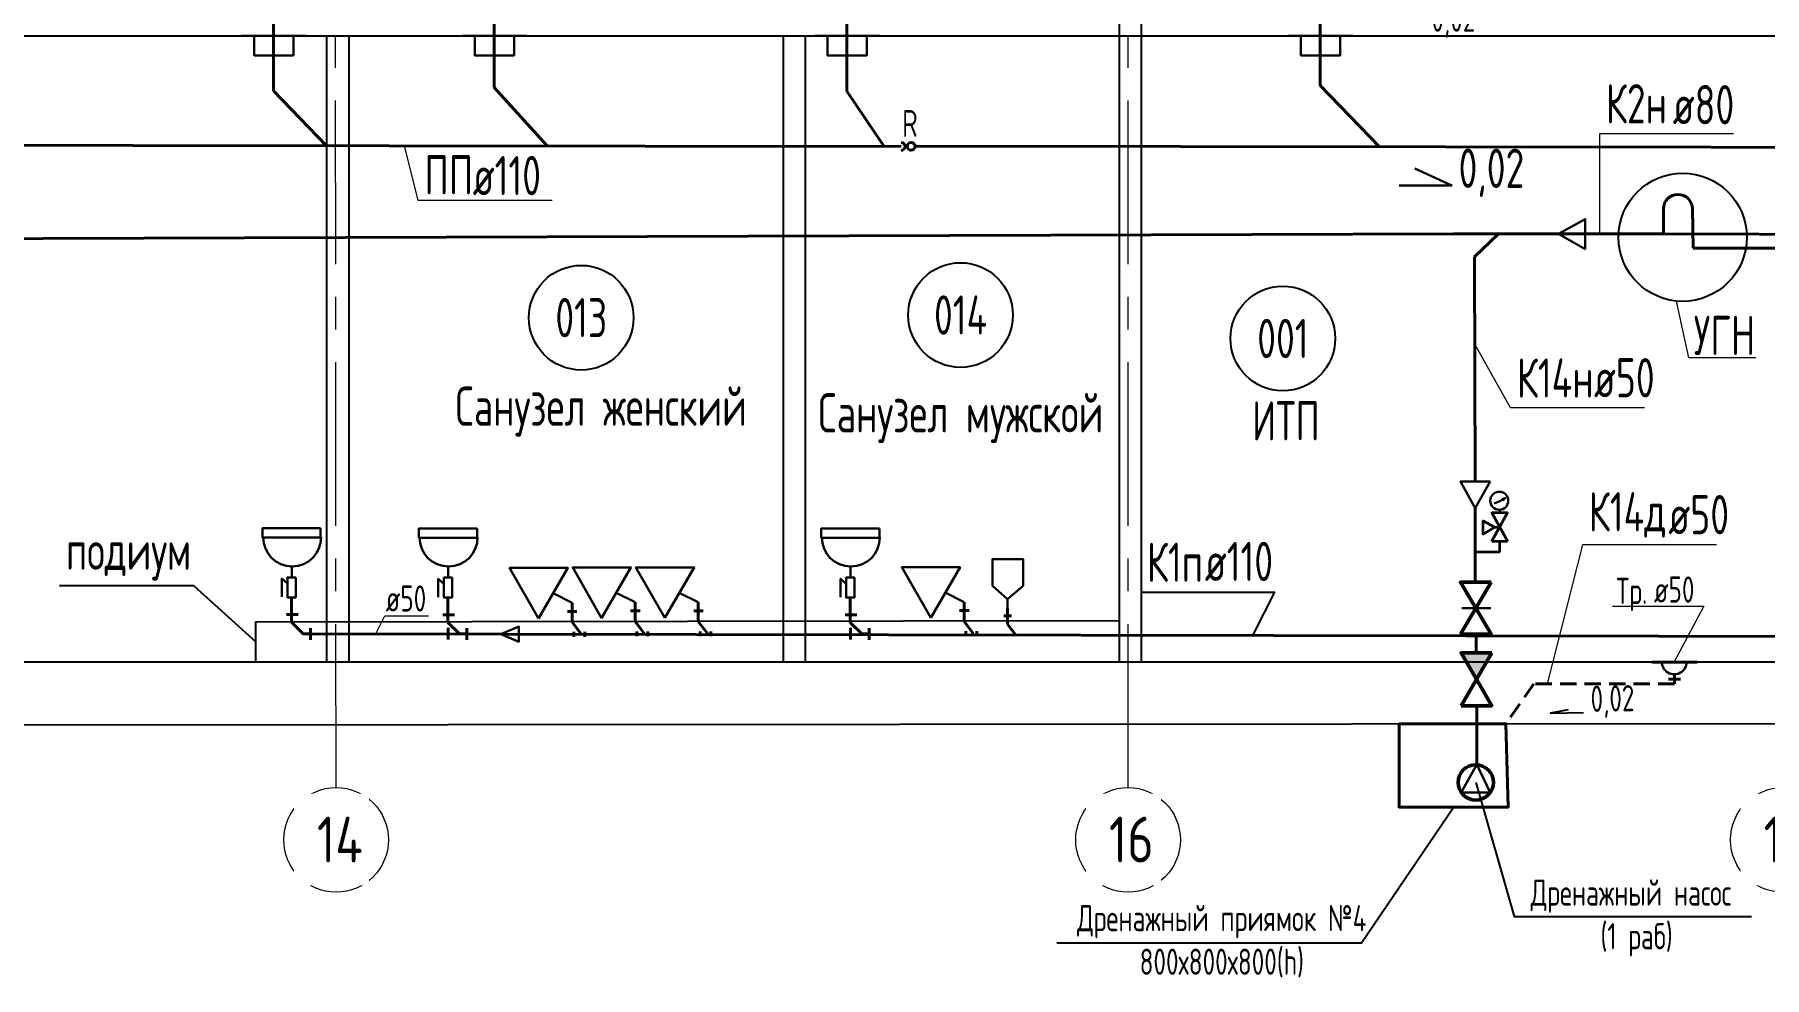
# Model space of a CAD drawing. Header units: millimetres. Extents: x -8689834 to 9419935, y -117443 to 166298.
# Drawn here: x -138512 to -125287, y -59598 to -52392 of the extents above; entities that cross this region are included whole.
import ezdxf
from ezdxf.enums import TextEntityAlignment as Align

# ---------------------------------------------------------------- set-up
doc = ezdxf.new("R2010")
doc.units = ezdxf.units.MM
doc.header["$MEASUREMENT"] = 0
doc.linetypes.add('01_base$0$DASHED2', pattern=[0.375, 0.25, -0.125])
doc.linetypes.add('CENTER', pattern=[2, 1.25, -0.25, 0.25, -0.25])
doc.layers.get('0').update_dxf_attribs({"color": 250, "lineweight": 9})
for name, color, linetype in [('PDF _0', 7, 'Continuous'), ('PDF ___Text VK', 7, 'Continuous'), ('PDF __OBORUD', 1, 'Continuous'), ('PDF __Razmer VK', 7, 'Continuous'), ('PDF __Арматура', 7, 'Continuous'), ('PDF __ВК-Text VK', 7, 'Continuous'), ('PDF __ВК-Text В1', 7, 'Continuous'), ('PDF __ВК-В1', 5, 'Continuous'), ('PDF __ВК-переход', 7, 'Continuous'), ('PDF __ВК-противопожарные муфты', 1, 'Continuous'), ('PDF __ВК-стены', 7, 'Continuous'), ('PDF __ВК-текст К2', 7, 'Continuous'), ('PDF __Дренажные насосы', 1, 'Continuous'), ('PDF __насос', 1, 'Continuous'), ('PDF __Переход', 7, 'Continuous'), ('PDF __Сантехника', 7, 'Continuous'), ('PDF _надписи ВК', 7, 'Continuous'), ('АР_Кровля дорожки', 245, 'Continuous'), ('АР_Таблицы', 250, 'Continuous')]:
    doc.layers.add(name, color=color, linetype=linetype)
doc.layers.add('PDF __ВК-К1', color=7, linetype='Continuous', true_color=0xb80000)
doc.layers.add('PDF __ВК-К14н', color=190, linetype='Continuous', true_color=0x7f00ff)
for name, color, linetype, lineweight in [('АР_Маркер экспликации', 239, 'Continuous', 13), ('АР_Номер помещения', 1, 'Continuous', 25), ('АР_Оси', 195, 'Continuous', 9), ('АР_Помещения_площадь', 19, 'Continuous', 9), ('ВК_канализация', 32, 'Continuous', 15)]:
    doc.layers.add(name, color=color, linetype=linetype, lineweight=lineweight)
doc.styles.add('ISOCPEUR', font='isocpeur.ttf', dxfattribs={"width": 0.7})
doc.styles.get("Standard").update_dxf_attribs({"font": 'isocpeur.ttf', "width": 0.7})
doc.styles.add('ГОСТ 2.304', font='isocpeur.ttf', dxfattribs={"width": 0.7})

# ---------------------------------------------------------------- blocks, each defined once
blk = doc.blocks.new('*U1662')
at = {"layer": 'АР_Номер помещения', "color": 7}
blk.add_circle((-15720, 4793), 400, dxfattribs=at)
at = {"layer": 'АР_Помещения_площадь', "color": 7}
blk.add_line((-13545, 633), (-13545, 633), dxfattribs=at)
at = {"color": 7, "style": 'ISOCPEUR', "width": 0.7, "flags": 1}
blk.add_attdef('КАТЕГОРИЯ', (-499, -2092), '', height=250, dxfattribs=at)
at = {"layer": 'АР_Номер помещения', "color": 7, "style": 'ISOCPEUR', "width": 0.7}
blk.add_attdef('НОМЕР_ПОМЕЩЕНИЯ', text='', height=300, dxfattribs=at).set_placement((-15720, 4793), align=Align.MIDDLE_CENTER)
at = {"layer": 'АР_Помещения_площадь', "color": 7, "lineweight": 30, "width": 0.7, "flags": 104}
blk.add_attdef('ИМЯ_ПОМЕЩЕНИЯ', text='', height=100, dxfattribs=at).set_placement((158, 1217), align=Align.MIDDLE_CENTER)
at = {"layer": 'АР_Помещения_площадь', "color": 7, "style": 'ISOCPEUR', "width": 0.7}
blk.add_attdef('ПЛОЩАДЬ_ПОМЕЩЕНИЯ', text='', height=200, dxfattribs=at).set_placement((-13540, 880), align=Align.MIDDLE_RIGHT)

msp = doc.modelspace()

# ---------------------------------------------------------------- hatches: boundary and pattern name
at = {"layer": 'АР_Кровля дорожки', "ltscale": 500, "true_color": 0x000000}
h = msp.add_hatch(color=18, dxfattribs=at)
h.dxf.hatch_style = 1
h.paths.add_polyline_path([(-245791, -57201.5), (-246025.5, -57201.5), (-245908.3, -57402.8)])
h.paths.add_polyline_path([(-190575.5, -57162.6), (-190809.9, -57162.6), (-190692.7, -57364)])
h.paths.add_polyline_path([(-149907.4, -57185.8), (-150081.5, -57185.8), (-149994.5, -57335.3)])
h.paths.add_polyline_path([(-149877.2, -57134), (-150111.7, -57134), (-150081.5, -57185.8), (-149907.4, -57185.8)])
h.paths.add_polyline_path([(-127370.9, -57118.1), (-127605.4, -57118.1), (-127566, -57185.8), (-127410.3, -57185.8)])
h.paths.add_polyline_path([(-127410.3, -57185.8), (-127566, -57185.8), (-127488.1, -57319.5)])
h.paths.add_polyline_path([(-117159.1, -57092.6), (-117393.6, -57092.6), (-117339.3, -57185.8), (-117213.4, -57185.8)])
h.paths.add_polyline_path([(-117213.4, -57185.8), (-117339.3, -57185.8), (-117276.4, -57294)])

# ---------------------------------------------------------------- linework, layer by layer
at = {"layer": 'PDF _0', "lineweight": 35}
for points in [[(-127370.9, -56264.6), (-127250.7, -56048.2), (-127370.9, -56048.2), (-127250.7, -56264.6)], [(-127346.9, -56156.4), (-127437, -56210.5), (-127437, -56108.3), (-127346.9, -56156.4), (-127310.8, -56156.4)], [(-127370.9, -56264.6), (-127250.7, -56264.6)], [(-127310.8, -56348.7), (-127310.8, -56264.6)], [(-127310.8, -56348.7), (-127497.2, -56348.7)]]:
    msp.add_lwpolyline(points, dxfattribs=at)
at = {"layer": 'PDF _0', "color": 3, "lineweight": 30}
msp.add_arc((-125976.4, -57185.8), 95.2, 179.99999, 0.00001, dxfattribs=at)
msp.add_arc((-125976.4, -57185.8), 95.2, 179.99999, 0.00001, dxfattribs=at)
at = {"layer": 'PDF ___Text VK', "color": 3, "lineweight": 40}
msp.add_lwpolyline([(-128080.2, -57659.1), (-127262.7, -57659.1), (-127244.7, -58296.3), (-128080.2, -58296.3)], close=True, dxfattribs=at)
at = {"layer": 'PDF __OBORUD', "lineweight": 30}
for points in [[(-127352.9, -55976), (-127310.8, -55958), (-127268.7, -55934), (-127286.8, -55952)], [(-127268.7, -55934), (-127292.8, -55940)], [(-127310.8, -56024.1), (-127310.8, -56048.2)]]:
    msp.add_lwpolyline(points, dxfattribs=at)
msp.add_circle((-127313.8, -55955), 69.1, dxfattribs=at)
at = {"layer": 'PDF __Razmer VK', "lineweight": 25}
msp.add_circle((-125911.8, -53940.9), 489.9, dxfattribs=at)
at = {"layer": 'PDF __Арматура', "lineweight": 30}
msp.add_lwpolyline([(-127379.6, -56775.5), (-127601, -56775.5)], dxfattribs=at)
at = {"layer": 'PDF __ВК-Text VK', "lineweight": 30}
msp.add_lwpolyline([(-127959.8, -53415), (-127677.3, -53545.1), (-128080, -53544.4)], dxfattribs=at)
at = {"layer": 'PDF __ВК-Text В1', "lineweight": 25}
msp.add_lwpolyline([(-126787.3, -57552.1), (-126923.1, -57577.9), (-126669.7, -57572.8)], dxfattribs=at)
at = {"layer": 'PDF __ВК-В1', "color": 244, "lineweight": 40, "true_color": 0x991b1e}
for points in [[(-136685.1, -52821.4), (-136685.1, -51291.7)], [(-134998.2, -52797.5), (-134998.2, -51291.7)], [(-132302.8, -52823.2), (-132302.2, -51291.7)], [(-128682.6, -52780.1), (-128682.7, -51288.4)]]:
    msp.add_lwpolyline(points, dxfattribs=at)
at = {"layer": 'PDF __ВК-В1', "color": 215, "lineweight": 40, "true_color": 0xa953a0}
msp.add_lwpolyline([(-124621.1, -56991.7), (-136403.3, -56972.5)], dxfattribs=at)
at = {"layer": 'PDF __ВК-К1', "color": 244, "lineweight": 40, "true_color": 0x991b1e}
for points in [[(-136547.3, -56693.1), (-136547.3, -56883.6)], [(-135351.6, -56694.6), (-135351.6, -56885.1)], [(-134403.4, -56734.5), (-134403.4, -56883.1)], [(-133921.5, -56729.9), (-133921.5, -56878.5)], [(-133438.1, -56729.8), (-133438.1, -56878.3)], [(-132275.8, -56694.6), (-132275.8, -56885.1)], [(-131405.5, -56729), (-131405.5, -56877.5)], [(-136585.4, -56824.3), (-136496.5, -56824.3)], [(-135389.7, -56825.8), (-135300.8, -56825.8)], [(-134438, -56800.2), (-134365.5, -56800.2)], [(-133956, -56795.5), (-133883.5, -56795.5)], [(-133472.6, -56795.4), (-133400.1, -56795.4)], [(-132313.9, -56825.8), (-132225, -56825.8)], [(-131440.1, -56794.6), (-131367.5, -56794.6)], [(-131101.2, -56833.6), (-131043.2, -56833.6)], [(-131073.6, -56778.3), (-131073.6, -56897.1)], [(-136403.3, -56972.5), (-136458.4, -56972.5), (-136547.3, -56883.6)], [(-136403.3, -56928), (-136403.3, -57016.9)], [(-135207.7, -56972.5), (-135262.7, -56972.5), (-135351.6, -56885.1)], [(-135349.6, -56927.2), (-135349.6, -57016.1)], [(-135207.7, -56929.5), (-135207.7, -57018.4)], [(-134403.4, -56883.1), (-134330.9, -56976.4)], [(-134390.1, -56994), (-134390.1, -56957.5)], [(-134306.4, -56994), (-134306.4, -56957.5)], [(-133921.5, -56878.5), (-133848.9, -56971.7)], [(-133908.2, -56989.3), (-133908.2, -56952.9)], [(-133824.4, -56989.3), (-133824.4, -56952.9)], [(-133438.1, -56878.3), (-133365.5, -56971.6)], [(-133424.7, -56989.2), (-133424.7, -56952.7)], [(-133341, -56989.2), (-133341, -56952.7)], [(-132131.9, -56972.5), (-132186.9, -56972.5), (-132275.8, -56885.1)], [(-132273.8, -56927.2), (-132273.8, -57016.1)], [(-132131.9, -56929.5), (-132131.9, -57018.4)], [(-131405.5, -56877.5), (-131333, -56970.8)], [(-131392.2, -56988.4), (-131392.2, -56951.9)], [(-131308.4, -56988.4), (-131308.4, -56951.9)], [(-131073.6, -56897.1), (-131015.6, -56974.4)], [(-126147.9, -57187.9), (-125800.8, -57187.9)], [(-125927.7, -57319.1), (-126020.9, -57319.1)], [(-125927.7, -57319.1), (-126020.9, -57319.1)], [(-125974.3, -57353), (-125974.3, -57285.3)], [(-125974.3, -57353), (-125974.3, -57285.3)]]:
    msp.add_lwpolyline(points, dxfattribs=at)
at = {"layer": 'PDF __ВК-К1', "lineweight": 40}
msp.add_lwpolyline([(-126147.9, -57187.9), (-125800.8, -57187.9)], dxfattribs=at)
at = {"layer": 'PDF __ВК-К14н', "color": 152, "lineweight": 40, "true_color": 0x2776bb}
for points in [[(-126059, -53722.6), (-126059, -53915)], [(-125836.7, -53723.2), (-125830.7, -54023.7)], [(-127502.7, -54089.7), (-127497.2, -55807.7)], [(-127497.2, -56012.1), (-127497.2, -56577.2)], [(-127491.1, -56973.9), (-127491.1, -57118.1)], [(-127485.1, -57520.9), (-127485.1, -57971.7)]]:
    msp.add_lwpolyline(points, dxfattribs=at)
msp.add_arc((-125947.9, -53724.5), 111.2, 0.68117, 179.06069, dxfattribs=at)
at = {"layer": 'PDF __ВК-переход', "lineweight": 25}
msp.add_lwpolyline([(-134808.9, -57033.2), (-134808.9, -56914.7), (-134948.5, -56974), (-134808.9, -57033.2), (-134808.9, -56914.7), (-134948.5, -56974), (-134808.9, -57033.2), (-134948.5, -56974), (-134808.9, -56914.7)], close=True, dxfattribs=at)
at = {"layer": 'PDF __ВК-противопожарные муфты', "lineweight": 30}
for points in [[(-136930.7, -52402.3), (-136685.1, -52402.3), (-136435.4, -52402.3)], [(-136833.3, -52402.3), (-136833.3, -52550.5), (-136532.8, -52550.5), (-136532.8, -52402.3)], [(-135243.7, -52402.3), (-134998.2, -52402.3), (-134748.4, -52402.3)], [(-135146.3, -52402.3), (-135146.3, -52550.5), (-134845.8, -52550.5), (-134845.8, -52402.3)], [(-132548.3, -52402.3), (-132302.8, -52402.3), (-132053.1, -52402.3)], [(-132451, -52402.3), (-132451, -52550.5), (-132150.4, -52550.5), (-132150.4, -52402.3)], [(-128928.2, -52402.3), (-128682.6, -52402.3), (-128432.9, -52402.3)], [(-128830.8, -52402.3), (-128830.8, -52550.5), (-128530.3, -52550.5), (-128530.3, -52402.3)]]:
    msp.add_lwpolyline(points, dxfattribs=at)
at = {"layer": 'PDF __ВК-стены', "color": 18, "lineweight": 25, "true_color": 0x000000}
for points in [[(-130221, -30487.3), (-130221, -57185.8)], [(-130051.7, -30487.3), (-130051.7, -57185.8)], [(-171417.8, -52402.3), (-116540.8, -52402.3)], [(-171417.8, -52402.3), (-116540.8, -52402.3)], [(-136279.2, -52400.6), (-136279.2, -57184.1)], [(-136109.8, -52400.6), (-136109.8, -57184.1)], [(-132789.6, -52402.3), (-132789.6, -57185.8)], [(-132620.3, -52402.3), (-132620.3, -57185.8)], [(-171130, -57185.8), (-116540.8, -57185.8)], [(-251262.1, -57746.2), (-116540.8, -57651.4)]]:
    msp.add_lwpolyline(points, dxfattribs=at)
at = {"layer": 'PDF __Дренажные насосы', "lineweight": 50}
msp.add_circle((-127494.1, -58107), 135.2, dxfattribs=at)
at = {"layer": 'PDF __насос', "lineweight": 30}
for points in [[(-127485, -57971.4), (-127384, -58185.4), (-127604, -58185.4)], [(-127485, -57971.4), (-127604, -58185.4)]]:
    msp.add_lwpolyline(points, dxfattribs=at)
at = {"layer": 'PDF __Переход', "lineweight": 30}
for points in [[(-126658.2, -54030.7), (-126861.8, -53915), (-126656.6, -53802.3)], [(-127382.9, -55807.7), (-127497.2, -56012.1), (-127611.4, -55807.7)]]:
    msp.add_lwpolyline(points, close=True, dxfattribs=at)
at = {"layer": 'PDF __Сантехника', "lineweight": 30}
for points in [[(-136325, -56163.9), (-136769.5, -56163.9), (-136769.5, -56235.9), (-136325, -56235.9)], [(-135129.4, -56165.5), (-135573.8, -56165.5), (-135573.8, -56237.4), (-135129.4, -56237.4)], [(-132053.6, -56165.5), (-132498.1, -56165.5), (-132498.1, -56237.4), (-132053.6, -56237.4)], [(-134659.1, -56855.4), (-134880.2, -56468.5), (-134434.5, -56468.5)], [(-134177.1, -56850.8), (-134398.2, -56463.9), (-133952.6, -56463.9)], [(-133693.7, -56850.7), (-133914.8, -56463.8), (-133469.2, -56463.8)], [(-131661.1, -56849.9), (-131882.2, -56463), (-131436.6, -56463)], [(-136515.5, -56540.7), (-136579, -56540.7), (-136579, -56693.1), (-136515.5, -56693.1)], [(-135319.8, -56542.2), (-135383.3, -56542.2), (-135383.3, -56694.6), (-135319.8, -56694.6)], [(-132244.1, -56542.2), (-132307.6, -56542.2), (-132307.6, -56694.6), (-132244.1, -56694.6)]]:
    msp.add_lwpolyline(points, close=True, dxfattribs=at)
for points in [[(-136545.1, -56460.3), (-136545.1, -56540.7)], [(-135349.5, -56461.8), (-135349.5, -56542.2)], [(-132273.7, -56461.8), (-132273.7, -56542.2)], [(-131073.6, -56778.3), (-131073.6, -56706.6), (-131189.5, -56604.4), (-131189.5, -56400.1), (-130954.8, -56400.1), (-130954.8, -56604.4), (-131073.6, -56706.6)], [(-136579, -56587.3), (-136621.3, -56549.2), (-136621.3, -56688.8)], [(-135383.3, -56588.8), (-135425.7, -56550.7), (-135425.7, -56690.4)], [(-132307.6, -56588.8), (-132349.9, -56550.7), (-132349.9, -56690.4)], [(-134548.5, -56662), (-134403.4, -56734.5)], [(-134066.6, -56657.4), (-133921.5, -56729.9)], [(-133583.2, -56657.2), (-133438.1, -56729.8)], [(-131550.6, -56656.4), (-131405.5, -56729)]]:
    msp.add_lwpolyline(points, dxfattribs=at)
for centre in [(-136543, -56233.8), (-135347.4, -56235.3), (-132271.6, -56235.3)]:
    msp.add_arc(centre, 222.2, 180, 0, dxfattribs=at)
at = {"layer": 'PDF _надписи ВК', "lineweight": 50}
for points in [[(-127376.9, -56577.2), (-127611.4, -56973.9)], [(-127376.9, -56577.2), (-127611.4, -56577.2), (-127376.9, -56973.9), (-127611.4, -56973.9)], [(-127370.9, -57118.1), (-127605.4, -57520.9)], [(-127370.9, -57118.1), (-127605.4, -57118.1), (-127370.9, -57520.9), (-127605.4, -57520.9)]]:
    msp.add_lwpolyline(points, dxfattribs=at)
at = {"layer": 'АР_Кровля дорожки', "color": 152, "lineweight": 40, "ltscale": 500, "true_color": 0x2776bb}
for points in [[(-126059, -53915), (-127664.5, -53915), (-150003.6, -53987.6)], [(-117291.3, -53946.2), (-126059, -53915)], [(-125830.7, -54023.7), (-123652.1, -54023.9), (-123523.8, -54235)]]:
    msp.add_lwpolyline(points, dxfattribs=at)
at = {"layer": 'АР_Кровля дорожки', "color": 146, "lineweight": 40, "ltscale": 500, "true_color": 0x105689}
msp.add_lwpolyline([(-127320.9, -53915), (-127502.7, -54089.7)], dxfattribs=at)
at = {"layer": 'АР_Кровля дорожки', "color": 7, "ltscale": 500}
for points in [[(-138321.1, -56601.9), (-137297.2, -56601.9), (-136819.7, -57032.5)], [(-130056.2, -56653.2), (-129032.3, -56653.2), (-129197.7, -56979.7)], [(-136819.7, -57185.8), (-136819.7, -56879.2), (-130221, -56871)]]:
    msp.add_lwpolyline(points, dxfattribs=at)
at = {"layer": 'АР_Кровля дорожки', "color": 3, "linetype": '01_base$0$DASHED2', "lineweight": 40, "ltscale": 500}
msp.add_lwpolyline([(-125974.3, -57353), (-127049.7, -57353), (-127262.7, -57659.1)], dxfattribs=at)
at = {"layer": 'АР_Оси', "color": 18, "ltscale": 0.5, "true_color": 0x000000}
for centre in [(-136207.1, -58546.7), (-130152.2, -58546.7), (-125145.6, -58546.7)]:
    msp.add_circle(centre, 400, dxfattribs=at)
at = {"layer": 'ВК_канализация', "color": 244, "lineweight": 40, "ltscale": 500, "true_color": 0x991b1e}
for points in [[(-136685.1, -52821.4), (-136279.2, -53241.2)], [(-134998.2, -52797.5), (-134592.2, -53243)], [(-132302.8, -52823.2), (-132016.4, -53246.3)], [(-128682.6, -52780.1), (-128228.8, -53249.5)], [(-131887.4, -53246.5), (-139720.5, -53237.8)], [(-131840.7, -53246.1), (-131857.4, -53246.2)], [(-123667.5, -53254.1), (-131780.7, -53245.8)]]:
    msp.add_lwpolyline(points, dxfattribs=at)
at = {"layer": 'ВК_канализация', "color": 18, "lineweight": 13, "ltscale": 500, "true_color": 0x000000}
for points in [[(-125523.8, -53149.6), (-126547.7, -53149.6), (-126547.7, -53915)], [(-134555.8, -53659.6), (-135579.7, -53659.6), (-135684.9, -53239.9)], [(-125353.5, -54861.7), (-125865.5, -54861.7), (-125958.1, -54428.6)], [(-126203.9, -55245.1), (-127227.8, -55245.1), (-127500.6, -54756.8)], [(-125654, -56291), (-126677.9, -56291), (-126948.5, -57353)], [(-135902.2, -56972.5), (-135835.4, -56834.3), (-135500.2, -56834.3)], [(-126447.9, -56759.7), (-125751.2, -56759.7), (-125976.4, -57185.8)]]:
    msp.add_lwpolyline(points, dxfattribs=at)
at = {"layer": 'ВК_канализация', "color": 244, "lineweight": 40, "ltscale": 500, "true_color": 0x991b1e}
msp.add_circle((-131810.7, -53245.8), 30, dxfattribs=at)
msp.add_arc((-131887.4, -53246.5), 30, 270.50316, 90.50316, dxfattribs=at)

# ---------------------------------------------------------------- block references
at = {"layer": 'АР_Маркер экспликации', "color": 7}
ref = msp.add_blockref('*U1662', (-118612.8, -59348.6), dxfattribs=at)
ref.add_attrib('НОМЕР_ПОМЕЩЕНИЯ', '013', dxfattribs={"layer": 'АР_Номер помещения', "color": 7, "height": 300, "style": 'ISOCPEUR', "width": 0.7}).set_placement((-134332.5, -54555.2), align=Align.MIDDLE_CENTER)
ref = msp.add_blockref('*U1662', (-113248.5, -59507.9), dxfattribs=at)
ref.add_attrib('НОМЕР_ПОМЕЩЕНИЯ', '001', dxfattribs={"layer": 'АР_Номер помещения', "color": 7, "height": 300, "style": 'ISOCPEUR', "width": 0.7}).set_placement((-128968.3, -54714.5), align=Align.MIDDLE_CENTER)

# ---------------------------------------------------------------- texts
at = {"layer": 'АР_Таблицы', "ltscale": 100, "attachment_point": 4, "style": 'ISOCPEUR'}
for s, insert, char_height, width in [('\\pxi-1,l1,t1,5;0,02', (-127832.5, -52292.9), 200, 7500), ('\\pxi-1,l1,qc,t1,5;Санузел женский', (-135725.5, -55272.9), 300, 3089.672), ('\\pxi-1,l1,qc,t1,5;Санузел мужской', (-132975.9, -55323.4), 300, 3089.672), ('\\pxi-1,l1,qc,t1,5;{\\C256;\\c0;ИТП}', (-131043.2, -55343.6), 300, 4196.36), ('\\pxi-1,l1,t1,5;ø50', (-135827.7, -56701.6), 200, 7500)]:
    msp.add_mtext(s, dxfattribs=dict(at, insert=insert, char_height=char_height, width=width))
at = {"layer": 'АР_Таблицы', "ltscale": 100, "insert": (-126615.7, -57492.7), "char_height": 200, "width": 7500, "attachment_point": 4, "rotation": 1.16501, "style": 'ISOCPEUR'}
msp.add_mtext('\\pxi-1,l1,t1,5;0,02', dxfattribs=at)
at = {"layer": 'ВК_канализация', "color": 18, "ltscale": 100, "true_color": 0x000000, "attachment_point": 4, "style": 'ISOCPEUR'}
for s, insert, char_height, width in [('К2н', (-126499.5, -52921.2), 300, 5891.51), ('\\pxi-1,l1,t1,5;ø80', (-125987.5, -52927.6), 300, 7500), ('R', (-131879.1, -53070.6), 205.4, 5730.034), ('ПП', (-135531.5, -53464), 300, 5891.51), ('\\pxi-1,l1,t1,5;ø110', (-135162.3, -53469.8), 300, 7500), ('УГН', (-125827.7, -54690.8), 300, 5891.51), ('К14н', (-127179.6, -55016.8), 300, 5891.51), ('\\pxi-1,l1,t1,5;ø50', (-126590.4, -55014.6), 300, 7500), ('К14д', (-126629.8, -56062.6), 300, 5891.51), ('\\pxi-1,l1,t1,5;ø50', (-126021.4, -56061), 300, 7500), ('подиум', (-138272.9, -56373.6), 300, 5891.51), ('К1п', (-130008, -56424.8), 300, 5891.51), ('\\pxi-1,l1,t1,5;ø110', (-129565.2, -56418.6), 300, 7500), ('Тр.', (-126419.9, -56671.2), 200, 5891.51), ('\\pxi-1,l1,t1,5;ø50', (-126131.5, -56633.1), 200, 7500), ('\\pxqc;Дренажный насос\\P (1 раб)', (-129254.4, -59143.4), 200, 5891.51), ('\\pxqc;Дренажный приямок №4\\P800х800х800(h)', (-132381, -59321), 200, 5891.51)]:
    msp.add_mtext(s, dxfattribs=dict(at, insert=insert, char_height=char_height, width=width))
at = {"layer": 'ВК_канализация', "color": 18, "ltscale": 100, "true_color": 0x000000, "insert": (-127122.5, -53449.2), "char_height": 300, "width": 5891.51, "attachment_point": 6, "rotation": 359.89891, "style": 'ISOCPEUR'}
msp.add_mtext('0,02', dxfattribs=at)

# ---------------------------------------------------------------- next in the draw order: texts
at = {"layer": 'АР_Оси', "color": 18, "true_color": 0x000000, "char_height": 350, "attachment_point": 1, "line_spacing_factor": 1.149209, "style": 'ГОСТ 2.304', "bg_fill": 2}
for s, insert, width in [('{\\W0.8;14}', (-136353.7, -58368.9), 224.236), ('{\\W0.8;16}', (-130298.8, -58368.9), 224.236), ('{\\W0.8;18}', (-125293.1, -58368.9), 258.628)]:
    msp.add_mtext(s, dxfattribs=dict(at, insert=insert, width=width))

# ---------------------------------------------------------------- next in the draw order: linework, layer by layer
at = {"layer": 'PDF __ВК-текст К2', "lineweight": 25}
for points in [[(-127494.1, -58107), (-127199.9, -59133.4), (-127151.9, -59133.4), (-125384.6, -59133.4)], [(-127662.5, -58296.3), (-128367.7, -59335.6), (-128415.8, -59335.6), (-130697.2, -59335.6)]]:
    msp.add_lwpolyline(points, dxfattribs=at)
at = {"layer": 'АР_Оси', "color": 18, "linetype": 'CENTER', "ltscale": 1000, "true_color": 0x000000}
for p, q in [((-130152.2, -58146.7), (-130152.2, -27118.4)), ((-136207.1, -58146.7), (-136227, -27266.7))]:
    msp.add_line(p, q, dxfattribs=at)

# ---------------------------------------------------------------- next in the draw order: block references
at = {"layer": 'АР_Маркер экспликации', "color": 7}
ref = msp.add_blockref('*U1662', (-115712.7, -59328.4), dxfattribs=at)
ref.add_attrib('НОМЕР_ПОМЕЩЕНИЯ', '014', dxfattribs={"layer": 'АР_Номер помещения', "color": 7, "height": 300, "style": 'ISOCPEUR', "width": 0.7}).set_placement((-131432.4, -54535), align=Align.MIDDLE_CENTER)

doc.saveas('drawing.dxf')
